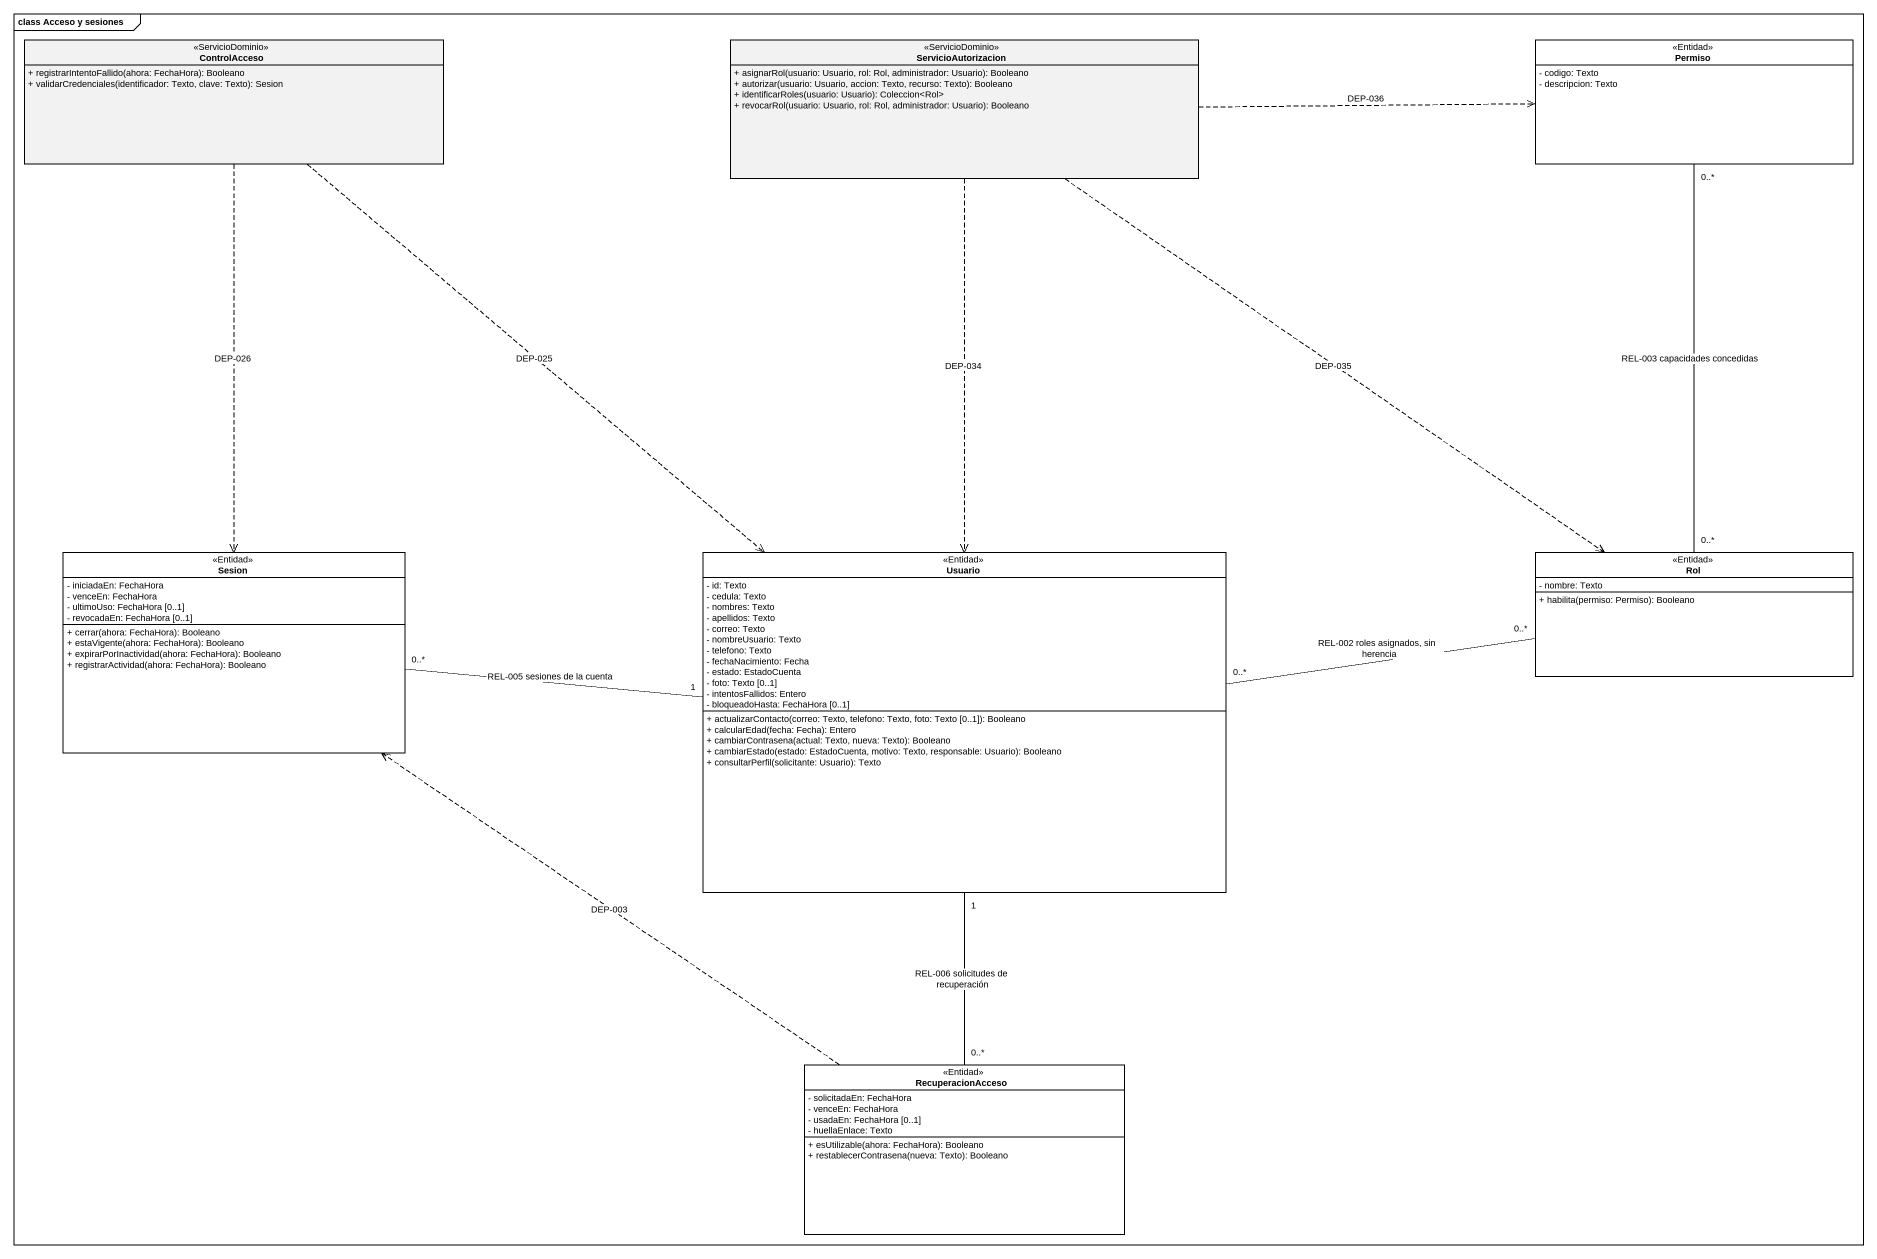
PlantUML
@startuml
mainframe class Acceso y sesiones
hide circle
hide empty members
skinparam classAttributeIconSize 0
class ControlAcceso <<ServicioDominio>> #F2F2F2 {
  + registrarIntentoFallido(ahora: FechaHora): Booleano
  + validarCredenciales(identificador: Texto, clave: Texto): Sesion
}
class ServicioAutorizacion <<ServicioDominio>> #F2F2F2 {
  + asignarRol(usuario: Usuario, rol: Rol, administrador: Usuario): Booleano
  + autorizar(usuario: Usuario, accion: Texto, recurso: Texto): Booleano
  + identificarRoles(usuario: Usuario): Coleccion<Rol>
  + revocarRol(usuario: Usuario, rol: Rol, administrador: Usuario): Booleano
}
class Permiso <<Entidad>> #FFFFFF {
  - codigo: Texto
  - descripcion: Texto
}
class Sesion <<Entidad>> #FFFFFF {
  - iniciadaEn: FechaHora
  - venceEn: FechaHora
  - ultimoUso: FechaHora [0..1]
  - revocadaEn: FechaHora [0..1]
  + cerrar(ahora: FechaHora): Booleano
  + estaVigente(ahora: FechaHora): Booleano
  + expirarPorInactividad(ahora: FechaHora): Booleano
  + registrarActividad(ahora: FechaHora): Booleano
}
class Usuario <<Entidad>> #FFFFFF {
  - id: Texto
  - cedula: Texto
  - nombres: Texto
  - apellidos: Texto
  - correo: Texto
  - nombreUsuario: Texto
  - telefono: Texto
  - fechaNacimiento: Fecha
  - estado: EstadoCuenta
  - foto: Texto [0..1]
  - intentosFallidos: Entero
  - bloqueadoHasta: FechaHora [0..1]
  + actualizarContacto(correo: Texto, telefono: Texto, foto: Texto [0..1]): Booleano
  + calcularEdad(fecha: Fecha): Entero
  + cambiarContrasena(actual: Texto, nueva: Texto): Booleano
  + cambiarEstado(estado: EstadoCuenta, motivo: Texto, responsable: Usuario): Booleano
  + consultarPerfil(solicitante: Usuario): Texto
}
class Rol <<Entidad>> #FFFFFF {
  - nombre: Texto
  + habilita(permiso: Permiso): Booleano
}
class RecuperacionAcceso <<Entidad>> #FFFFFF {
  - solicitadaEn: FechaHora
  - venceEn: FechaHora
  - usadaEn: FechaHora [0..1]
  - huellaEnlace: Texto
  + esUtilizable(ahora: FechaHora): Booleano
  + restablecerContrasena(nueva: Texto): Booleano
}
ControlAcceso ..> Sesion : DEP-026
ControlAcceso ..> Usuario : DEP-025
ServicioAutorizacion .right.> Permiso : DEP-036
ServicioAutorizacion ..> Usuario : DEP-034
ServicioAutorizacion ..> Rol : DEP-035
Usuario "1" -left- "0..*" Sesion : REL-005 sesiones de la cuenta
Usuario "0..*" -right- "0..*" Rol : REL-002 roles asignados, sin herencia
Usuario "1" -- "0..*" RecuperacionAcceso : REL-006 solicitudes de recuperación
Rol "0..*" -up- "0..*" Permiso : REL-003 capacidades concedidas
RecuperacionAcceso .up.> Sesion : DEP-003
@enduml
